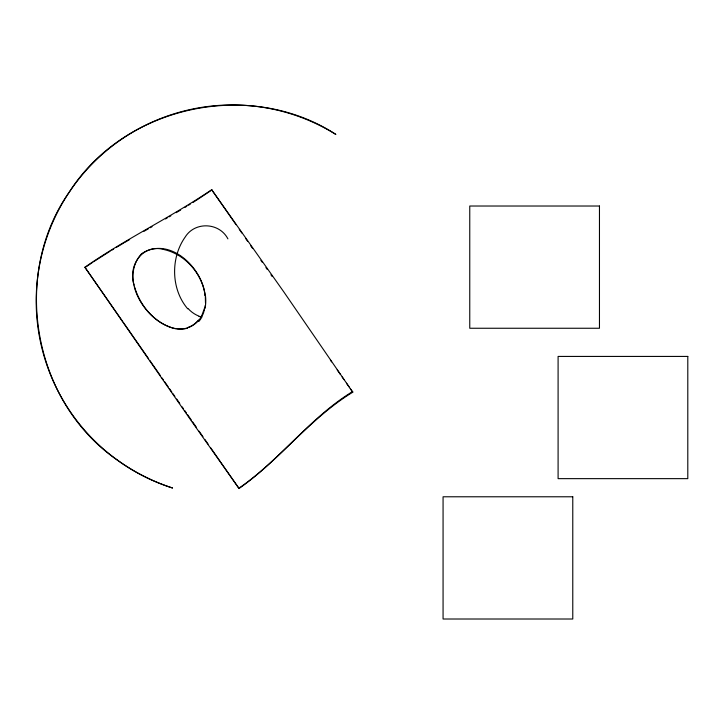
<?xml version="1.0" encoding="UTF-8"?>
<svg xmlns="http://www.w3.org/2000/svg" width="724" height="724" viewBox="0 0 724 724"><rect width="100%" height="100%" fill="white"/><g stroke="black" fill="none" stroke-linecap="round" stroke-linejoin="round"><path stroke-width="1.09" d="M205.471 302.84L205.345 297.012M205.263 305.365L204.874 307.89M204.467 308.315L201.39 316.641M204.503 309.582L204.05 311.275M203.489 312.94L203.779 312.107M203.182 313.764L201.67 316.967M352.733 391.458C309.827 417.667 280.152 459.966 238.857 488.238L190.901 420.282L84.889 267.256C125.596 238.902 170.62 217.535 211.68 189.724L283.69 291.727L352.76 392.209C309.935 418.246 279.88 459.903 239.029 488.492L220.829 462.374M85.061 267.509L92.726 262.287M211.851 189.978L196.421 200.267M93.586 261.726L110.111 251.201M188.566 205.209L190.312 204.114M192.928 202.467L195.543 200.82M111.876 250.133L113.641 249.056M185.036 207.363L186.801 206.286M116.283 247.445L123.388 243.219M176.194 212.684L180.629 210.041M124.275 242.694L129.632 239.572M165.497 218.956L167.28 217.915M169.072 216.874L170.855 215.833M143.967 231.309L148.456 228.748M150.257 227.716L152.049 226.693M175.353 328.669C155.325 324.144 140.356 306.297 134.646 287.184M175.072 328.578C145.777 322.198 118.573 279.22 141.578 253.726C169.145 235.526 202.675 267.627 205.1 295.654M116.645 459.577C32.87 401.313 10.634 275.102 69.522 191.742C124.537 105.496 250.242 78.454 335.864 134.438A196.204 196.204 0 0 0 54.3 218.829A196.204 196.204 0 0 0 172.466 487.976M187.733 308.831C170.936 289.31 170.421 257.78 185.235 236.974C194.928 221.318 219.372 222.368 227.915 238.866M211.68 189.724L236.051 224.712M239.282 229.345L241.843 233.019M245.68 238.531L247.599 241.282M250.776 245.843L252.676 248.576M260.893 260.368L262.151 262.169M265.934 267.59L267.183 269.391M270.939 274.776L272.188 276.568M330.379 360.081L331.61 361.864M337.194 369.864L340.298 374.326M342.162 376.996L344.027 379.675M346.515 383.258L349.013 386.833M350.262 388.625L352.76 392.209M84.889 267.256L122.437 321.148M123.08 322.071L148.601 358.706M149.823 360.462L152.266 363.964M152.882 364.842L160.212 375.367M162.049 378L163.271 379.756M164.493 381.512L168.158 386.77M169.38 388.526L171.823 392.037M173.045 393.784L174.873 396.417M176.71 399.042L179.76 403.422M182.195 406.924L183.416 408.671M184.629 410.418L186.457 413.033M187.67 414.78L191.326 420.02M192.62 421.875L196.494 427.441M199.073 431.142L202.937 436.69M204.865 439.459L208.078 444.065M210.648 447.749L220.205 461.469M134.121 285.111C127.578 265.835 142.628 243.074 164.583 249.699C185.959 254.767 202.657 274.541 205.263 296.188M198.095 320.94A21.702 19.792 -48.9 0 1 187.751 327.719M201.86 317.058A22.498 20.308 -48.9 0 1 198.765 321.528M187.073 328.307A28.091 27.277 -65.1 0 1 175.371 328.56M198.467 320.08A21.91 20.064 -49.1 0 1 187.462 327.682M187.525 327.954A27.675 26.86 -64.8 0 1 175.09 328.479M205.444 295.564A42.173 36.906 -47.2 0 1 205.055 308.352M201.29 316.596A23.231 20.489 -49.5 0 1 198.792 320.343M172.457 487.985A197.67 191.77 -13.1 0 1 116.655 459.559M199.073 316.171A28.091 27.322 58.2 0 1 188.068 308.524M201.344 317.049A21.702 21.566 -83.7 0 1 199.01 316.37M599.463 206.023L469.758 206.023L469.758 328.253L599.463 328.253L599.463 206.023M687.8 356.425L558.095 356.425L558.095 478.645L687.8 478.645L687.8 356.425M572.774 496.782L443.07 496.782L443.07 619.011L572.774 619.011L572.774 496.782"/></g></svg>
